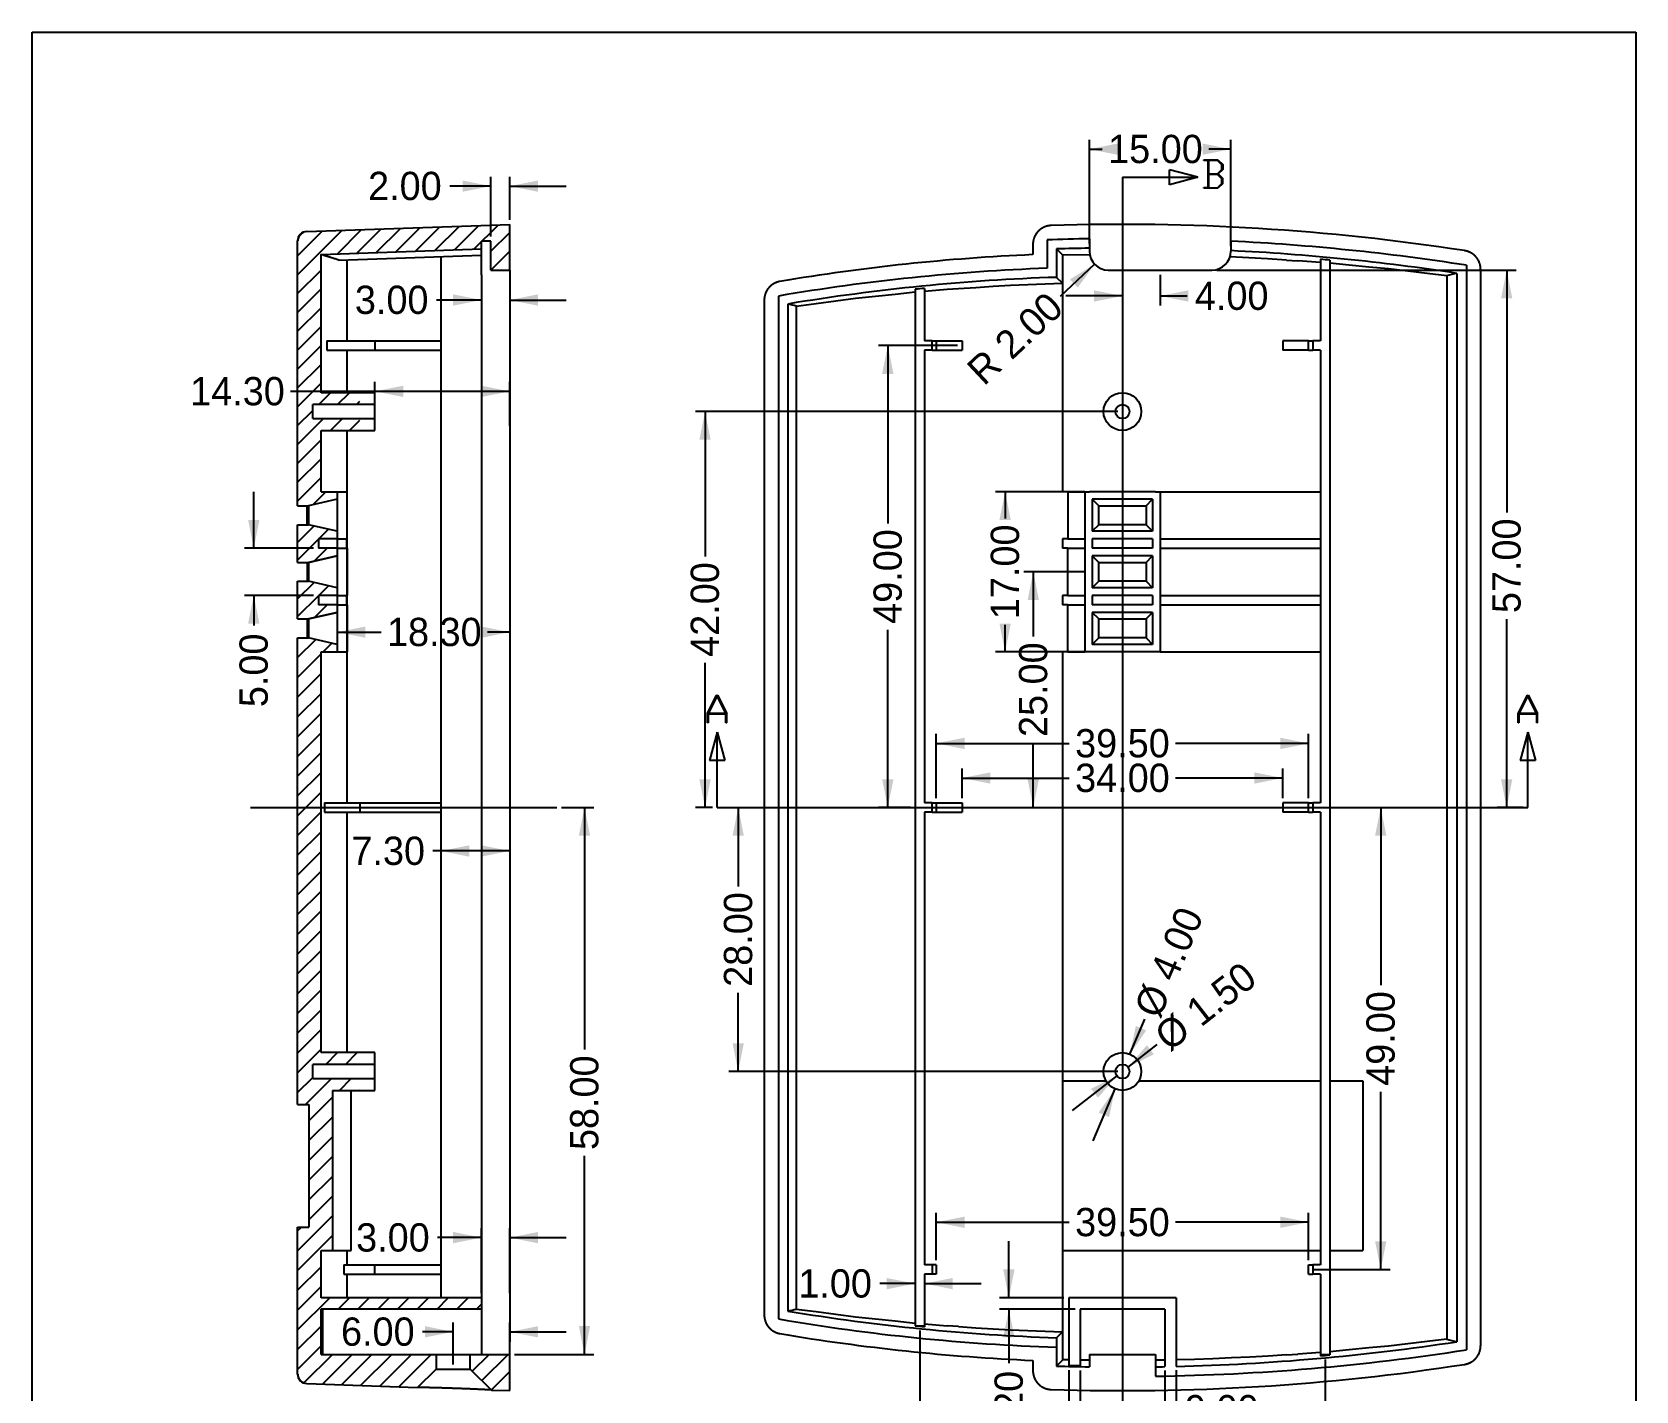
# Model space of a CAD drawing. Extents: x -152 to 334, y -134 to 85.
# Drawn here: x 164.3 to 334.5, y -61.9 to 82.2 of the extents above; entities that cross this region are included whole.
import ezdxf

# ---------------------------------------------------------------- set-up
doc = ezdxf.new("R2010")
doc.units = 0
doc.header["$MEASUREMENT"] = 0
doc.linetypes.add('DASHED', pattern=[0])
doc.linetypes.add('SOLID', pattern=[0])
doc.layers.add('255', color=7, linetype='SOLID')
doc.dimstyles.get("Standard").update_dxf_attribs({"dimtxt": 0.18, "dimasz": 0.18, "dimexe": 0.18, "dimexo": 0.0625, "dimgap": 0.09, "dimtad": 0, "dimtih": 1, "dimtoh": 1, "dimdec": 4, "dimzin": 0, "dimtxsty": 'STANDARD', "dimcen": 0.09, "dimazin": 3, "dimtfac": 1, "dimtdec": 4, "dimtofl": 0, "dimtmove": 0, "dimatfit": 3, "dimtolj": 1, "dimtzin": 0})

# ---------------------------------------------------------------- blocks, each defined once
blk = doc.blocks.new('*D22')
at = {"layer": '255', "color": 4, "linetype": 'SOLID'}
for p, q in [((200.7, 40.5), (200.7, 45.14)), ((215, 40.5), (215, 45.14)), ((200.7, 44.14), (191.76, 44.14)), ((200.7, 44.14), (200.7, 44.14)), ((215, 44.14), (200.7, 44.14))]:
    blk.add_line(p, q, dxfattribs=at)
for points in [[(203.7, 44.74), (203.7, 43.54), (200.7, 44.14)], [(212, 43.54), (212, 44.74), (215, 44.14)]]:
    blk.add_solid(points, dxfattribs=at)
at = {"layer": '255', "color": 4, "linetype": 'SOLID', "insert": (186.12, 44.14), "char_height": 3, "attachment_point": 5}
blk.add_mtext('{\\H3.000000;14.30}', dxfattribs=at)
blk = doc.blocks.new('*D28')
at = {"layer": '255', "color": 4, "linetype": 'SOLID'}
for p, q in [((280.59, -27.54), (283.68, -25.14)), ((279.41, -28.46), (274.67, -32.15))]:
    blk.add_line(p, q, dxfattribs=at)
for points in [[(282.59, -25.22), (283.33, -26.17), (280.59, -27.54)], [(277.41, -30.78), (276.67, -29.83), (279.41, -28.46)]]:
    blk.add_solid(points, dxfattribs=at)
at = {"layer": '255', "color": 4, "linetype": 'SOLID', "insert": (288.84, -21.12), "char_height": 3, "attachment_point": 5, "rotation": 37.8883}
blk.add_mtext('{\\H3.000000;%%C 1.50}', dxfattribs=at)
blk = doc.blocks.new('*D29')
at = {"layer": '255', "color": 4, "linetype": 'SOLID'}
for p, q in [((280.79, -26.16), (282.38, -22.44)), ((279.21, -29.84), (276.85, -35.35))]:
    blk.add_line(p, q, dxfattribs=at)
for points in [[(281.42, -23.17), (282.52, -23.64), (280.79, -26.16)], [(278.58, -32.83), (277.48, -32.36), (279.21, -29.84)]]:
    blk.add_solid(points, dxfattribs=at)
at = {"layer": '255', "color": 4, "linetype": 'SOLID', "insert": (284.96, -16.42), "char_height": 3, "attachment_point": 5, "rotation": 66.815}
blk.add_mtext('{\\H3.000000;%%C 4.00}', dxfattribs=at)
blk = doc.blocks.new('*D30')
at = {"layer": '255', "color": 4, "linetype": 'SOLID'}
blk.add_line((277.04, 57.63), (273.39, 54.22), dxfattribs=at)
blk.add_solid([(275.26, 55.15), (274.44, 56.02), (277.04, 57.63)], dxfattribs=at)
at = {"layer": '255', "color": 4, "linetype": 'SOLID', "insert": (268.61, 49.75), "char_height": 3, "attachment_point": 5, "rotation": 43.0884}
blk.add_mtext('{\\H3.000000;R 2.00}', dxfattribs=at)
blk = doc.blocks.new('*D31')
at = {"layer": '255', "color": 4, "linetype": 'SOLID'}
for p, q in [((267.95, -52), (267.95, -46)), ((273.8, -52), (266.95, -52)), ((275, -53.2), (266.95, -53.2)), ((267.95, -53.2), (267.95, -58.92))]:
    blk.add_line(p, q, dxfattribs=at)
for points in [[(267.35, -49), (268.55, -49), (267.95, -52)], [(268.55, -56.2), (267.35, -56.2), (267.95, -53.2)]]:
    blk.add_solid(points, dxfattribs=at)
at = {"layer": '255', "color": 4, "linetype": 'SOLID', "insert": (267.95, -63.66), "char_height": 3, "attachment_point": 5, "rotation": 90}
blk.add_mtext('{\\H3.000000;1.20}', dxfattribs=at)
blk = doc.blocks.new('*D32')
at = {"layer": '255', "color": 4, "linetype": 'SOLID'}
for p, q in [((302.5, 0), (308.4, 0)), ((307.4, 0), (307.4, -18.86)), ((307.4, -49), (307.4, -30.14)), ((300.25, -49), (308.4, -49))]:
    blk.add_line(p, q, dxfattribs=at)
for points in [[(308, -3), (306.8, -3), (307.4, 0)], [(306.8, -46), (308, -46), (307.4, -49)]]:
    blk.add_solid(points, dxfattribs=at)
at = {"layer": '255', "color": 4, "linetype": 'SOLID', "insert": (307.4, -24.5), "char_height": 3, "attachment_point": 5, "rotation": 90}
blk.add_mtext('{\\H3.000000;49.00}', dxfattribs=at)
blk = doc.blocks.new('*D33')
at = {"layer": '255', "color": 4, "linetype": 'SOLID'}
for p, q in [((290, 57), (321.76, 57)), ((320.76, 57), (320.76, 31.28)), ((320.76, 0), (320.76, 19.99)), ((322.5, 0), (319.76, 0))]:
    blk.add_line(p, q, dxfattribs=at)
for points in [[(321.36, 54), (320.16, 54), (320.76, 57)], [(320.16, 3), (321.36, 3), (320.76, 0)]]:
    blk.add_solid(points, dxfattribs=at)
at = {"layer": '255', "color": 4, "linetype": 'SOLID', "insert": (320.76, 25.64), "char_height": 3, "attachment_point": 5, "rotation": 90}
blk.add_mtext('{\\H3.000000;57.00}', dxfattribs=at)
blk = doc.blocks.new('*D34')
at = {"layer": '255', "color": 4, "linetype": 'SOLID'}
for p, q in [((262.5, 49), (254.11, 49)), ((255.11, 49), (255.11, 30.14)), ((255.11, 0), (255.11, 18.86)), ((257.5, 0), (254.11, 0))]:
    blk.add_line(p, q, dxfattribs=at)
for points in [[(255.71, 46), (254.51, 46), (255.11, 49)], [(254.51, 3), (255.71, 3), (255.11, 0)]]:
    blk.add_solid(points, dxfattribs=at)
at = {"layer": '255', "color": 4, "linetype": 'SOLID', "insert": (255.11, 24.5), "char_height": 3, "attachment_point": 5, "rotation": 90}
blk.add_mtext('{\\H3.000000;49.00}', dxfattribs=at)
blk = doc.blocks.new('*D35')
at = {"layer": '255', "color": 4, "linetype": 'SOLID'}
for p, q in [((237.5, 0), (240.24, 0)), ((239.24, 0), (239.24, -8.36)), ((239.24, -28), (239.24, -19.64)), ((279.5, -28), (238.24, -28))]:
    blk.add_line(p, q, dxfattribs=at)
for points in [[(239.84, -3), (238.64, -3), (239.24, 0)], [(238.64, -25), (239.84, -25), (239.24, -28)]]:
    blk.add_solid(points, dxfattribs=at)
at = {"layer": '255', "color": 4, "linetype": 'SOLID', "insert": (239.24, -14), "char_height": 3, "attachment_point": 5, "rotation": 90}
blk.add_mtext('{\\H3.000000;28.00}', dxfattribs=at)
blk = doc.blocks.new('*D36')
at = {"layer": '255', "color": 4, "linetype": 'SOLID'}
for p, q in [((279.5, 42), (234.72, 42)), ((235.72, 42), (235.72, 26.64)), ((235.72, 0), (235.72, 15.36)), ((236.5, 0), (234.72, 0))]:
    blk.add_line(p, q, dxfattribs=at)
for points in [[(236.32, 39), (235.12, 39), (235.72, 42)], [(235.12, 3), (236.32, 3), (235.72, 0)]]:
    blk.add_solid(points, dxfattribs=at)
at = {"layer": '255', "color": 4, "linetype": 'SOLID', "insert": (235.72, 21), "char_height": 3, "attachment_point": 5, "rotation": 90}
blk.add_mtext('{\\H3.000000;42.00}', dxfattribs=at)
blk = doc.blocks.new('*D37')
at = {"layer": '255', "color": 4, "linetype": 'SOLID'}
for p, q in [((276, 33.5), (266.55, 33.5)), ((267.55, 33.5), (267.55, 30.64)), ((267.55, 16.5), (267.55, 19.36)), ((276, 16.5), (266.55, 16.5))]:
    blk.add_line(p, q, dxfattribs=at)
for points in [[(268.15, 30.5), (266.95, 30.5), (267.55, 33.5)], [(266.95, 19.5), (268.15, 19.5), (267.55, 16.5)]]:
    blk.add_solid(points, dxfattribs=at)
at = {"layer": '255', "color": 4, "linetype": 'SOLID', "insert": (267.55, 25), "char_height": 3, "attachment_point": 5, "rotation": 90}
blk.add_mtext('{\\H3.000000;17.00}', dxfattribs=at)
blk = doc.blocks.new('*D38')
at = {"layer": '255', "color": 4, "linetype": 'SOLID'}
for p, q in [((276, 25), (269.54, 25)), ((270.54, 25), (270.54, 18.14)), ((270.54, 0), (270.54, 6.86)), ((258.5, 0), (271.54, 0))]:
    blk.add_line(p, q, dxfattribs=at)
for points in [[(271.14, 22), (269.94, 22), (270.54, 25)], [(269.94, 3), (271.14, 3), (270.54, 0)]]:
    blk.add_solid(points, dxfattribs=at)
at = {"layer": '255', "color": 4, "linetype": 'SOLID', "insert": (270.54, 12.5), "char_height": 3, "attachment_point": 5, "rotation": 90}
blk.add_mtext('{\\H3.000000;25.00}', dxfattribs=at)
blk = doc.blocks.new('*D39')
at = {"layer": '255', "color": 4, "linetype": 'SOLID'}
for p, q in [((258, -50.5), (254.26, -50.5)), ((258, -50), (258, -51.5)), ((259, -50), (259, -51.5)), ((259, -50.5), (265, -50.5))]:
    blk.add_line(p, q, dxfattribs=at)
for points in [[(255, -51.1), (255, -49.9), (258, -50.5)], [(262, -49.9), (262, -51.1), (259, -50.5)]]:
    blk.add_solid(points, dxfattribs=at)
at = {"layer": '255', "color": 4, "linetype": 'SOLID', "insert": (249.52, -50.5), "char_height": 3, "attachment_point": 5}
blk.add_mtext('{\\H3.000000;1.00}', dxfattribs=at)
blk = doc.blocks.new('*D40')
at = {"layer": '255', "color": 4, "linetype": 'SOLID'}
for p, q in [((258.5, -55.47), (258.5, -73.79)), ((301.5, -58.56), (301.5, -73.79)), ((258.5, -72.79), (274.36, -72.79)), ((301.5, -72.79), (285.64, -72.79))]:
    blk.add_line(p, q, dxfattribs=at)
for points in [[(261.5, -72.19), (261.5, -73.39), (258.5, -72.79)], [(298.5, -73.39), (298.5, -72.19), (301.5, -72.79)]]:
    blk.add_solid(points, dxfattribs=at)
at = {"layer": '255', "color": 4, "linetype": 'SOLID', "insert": (280, -72.79), "char_height": 3, "attachment_point": 5}
blk.add_mtext('{\\H3.000000;43.00}', dxfattribs=at)
blk = doc.blocks.new('*D41')
at = {"layer": '255', "color": 4, "linetype": 'SOLID'}
for p, q in [((274.3, -59.67), (274.3, -70.51)), ((285.7, -59.67), (285.7, -70.51)), ((274.3, -69.51), (285.7, -69.51)), ((285.7, -69.51), (285.7, -69.51)), ((285.7, -69.51), (285.95, -69.51))]:
    blk.add_line(p, q, dxfattribs=at)
for points in [[(277.3, -68.91), (277.3, -70.11), (274.3, -69.51)], [(282.7, -70.11), (282.7, -68.91), (285.7, -69.51)]]:
    blk.add_solid(points, dxfattribs=at)
at = {"layer": '255', "color": 4, "linetype": 'SOLID', "insert": (291.59, -69.51), "char_height": 3, "attachment_point": 5}
blk.add_mtext('{\\H3.000000;11.40}', dxfattribs=at)
blk = doc.blocks.new('*D42')
at = {"layer": '255', "color": 4, "linetype": 'SOLID'}
for p, q in [((275.5, -59.7), (275.5, -64.84)), ((284.5, -59.7), (284.5, -64.84)), ((275.5, -63.84), (284.5, -63.84)), ((284.5, -63.84), (284.5, -63.84)), ((284.5, -63.84), (285.79, -63.84))]:
    blk.add_line(p, q, dxfattribs=at)
for points in [[(278.5, -63.24), (278.5, -64.44), (275.5, -63.84)], [(281.5, -64.44), (281.5, -63.24), (284.5, -63.84)]]:
    blk.add_solid(points, dxfattribs=at)
at = {"layer": '255', "color": 4, "linetype": 'SOLID', "insert": (290.53, -63.84), "char_height": 3, "attachment_point": 5}
blk.add_mtext('{\\H3.000000;9.00}', dxfattribs=at)
blk = doc.blocks.new('*D43')
at = {"layer": '255', "color": 4, "linetype": 'SOLID'}
for p, q in [((260.25, -48), (260.25, -42.99)), ((260.25, -43.99), (274.36, -43.99)), ((299.75, -43.99), (285.64, -43.99)), ((299.75, -48), (299.75, -42.99))]:
    blk.add_line(p, q, dxfattribs=at)
for points in [[(263.25, -43.39), (263.25, -44.59), (260.25, -43.99)], [(296.75, -44.59), (296.75, -43.39), (299.75, -43.99)]]:
    blk.add_solid(points, dxfattribs=at)
at = {"layer": '255', "color": 4, "linetype": 'SOLID', "insert": (280, -43.99), "char_height": 3, "attachment_point": 5}
blk.add_mtext('{\\H3.000000;39.50}', dxfattribs=at)
blk = doc.blocks.new('*D44')
at = {"layer": '255', "color": 4, "linetype": 'SOLID'}
for p, q in [((260.25, 1), (260.25, 7.8)), ((299.75, 1), (299.75, 7.8)), ((260.25, 6.8), (274.36, 6.8)), ((299.75, 6.8), (285.64, 6.8))]:
    blk.add_line(p, q, dxfattribs=at)
for points in [[(263.25, 7.4), (263.25, 6.2), (260.25, 6.8)], [(296.75, 6.2), (296.75, 7.4), (299.75, 6.8)]]:
    blk.add_solid(points, dxfattribs=at)
at = {"layer": '255', "color": 4, "linetype": 'SOLID', "insert": (280, 6.8), "char_height": 3, "attachment_point": 5}
blk.add_mtext('{\\H3.000000;39.50}', dxfattribs=at)
blk = doc.blocks.new('*D45')
at = {"layer": '255', "color": 4, "linetype": 'SOLID'}
for p, q in [((263, 1), (263, 4.13)), ((297, 1), (297, 4.13)), ((263, 3.13), (274.36, 3.13)), ((297, 3.13), (285.64, 3.13))]:
    blk.add_line(p, q, dxfattribs=at)
for points in [[(266, 3.73), (266, 2.53), (263, 3.13)], [(294, 2.53), (294, 3.73), (297, 3.13)]]:
    blk.add_solid(points, dxfattribs=at)
at = {"layer": '255', "color": 4, "linetype": 'SOLID', "insert": (280, 3.13), "char_height": 3, "attachment_point": 5}
blk.add_mtext('{\\H3.000000;34.00}', dxfattribs=at)
blk = doc.blocks.new('*D46')
at = {"layer": '255', "color": 4, "linetype": 'SOLID'}
for p, q in [((280, 56.5), (280, 53.26)), ((284, 56.5), (284, 53.26)), ((280, 54.26), (274, 54.26)), ((284, 54.26), (286.85, 54.26))]:
    blk.add_line(p, q, dxfattribs=at)
for points in [[(277, 53.66), (277, 54.86), (280, 54.26)], [(287, 54.86), (287, 53.66), (284, 54.26)]]:
    blk.add_solid(points, dxfattribs=at)
at = {"layer": '255', "color": 4, "linetype": 'SOLID', "insert": (291.59, 54.26), "char_height": 3, "attachment_point": 5}
blk.add_mtext('{\\H3.000000;4.00}', dxfattribs=at)
blk = doc.blocks.new('*D47')
at = {"layer": '255', "color": 4, "linetype": 'SOLID'}
for p, q in [((276.5, 59.82), (276.5, 70.83)), ((276.5, 69.83), (277.86, 69.83)), ((291.5, 69.83), (289.15, 69.83)), ((291.5, 59.57), (291.5, 70.83))]:
    blk.add_line(p, q, dxfattribs=at)
for points in [[(279.5, 70.43), (279.5, 69.23), (276.5, 69.83)], [(288.5, 69.23), (288.5, 70.43), (291.5, 69.83)]]:
    blk.add_solid(points, dxfattribs=at)
at = {"layer": '255', "color": 4, "linetype": 'SOLID', "insert": (283.5, 69.83), "char_height": 3, "attachment_point": 5}
blk.add_mtext('{\\H3.000000;15.00}', dxfattribs=at)
blk = doc.blocks.new('*D48')
at = {"layer": '255', "color": 4, "linetype": 'SOLID'}
for p, q in [((213, 60.57), (213, 66.91)), ((215, 62.35), (215, 66.91)), ((213, 65.91), (208.63, 65.91)), ((215, 65.91), (221, 65.91))]:
    blk.add_line(p, q, dxfattribs=at)
for points in [[(210, 65.31), (210, 66.51), (213, 65.91)], [(218, 66.51), (218, 65.31), (215, 65.91)]]:
    blk.add_solid(points, dxfattribs=at)
at = {"layer": '255', "color": 4, "linetype": 'SOLID', "insert": (203.88, 65.91), "char_height": 3, "attachment_point": 5}
blk.add_mtext('{\\H3.000000;2.00}', dxfattribs=at)
blk = doc.blocks.new('*D49')
at = {"layer": '255', "color": 4, "linetype": 'SOLID'}
for p, q in [((187.85, 27.5), (187.85, 33.5)), ((194.2, 27.5), (186.85, 27.5)), ((194.2, 22.5), (186.85, 22.5)), ((187.85, 22.5), (187.85, 19.29))]:
    blk.add_line(p, q, dxfattribs=at)
for points in [[(187.25, 30.5), (188.45, 30.5), (187.85, 27.5)], [(188.45, 19.5), (187.25, 19.5), (187.85, 22.5)]]:
    blk.add_solid(points, dxfattribs=at)
at = {"layer": '255', "color": 4, "linetype": 'SOLID', "insert": (187.85, 14.55), "char_height": 3, "attachment_point": 5, "rotation": 90}
blk.add_mtext('{\\H3.000000;5.00}', dxfattribs=at)
blk = doc.blocks.new('*D50')
at = {"layer": '255', "color": 4, "linetype": 'SOLID'}
for p, q in [((220.5, 0), (223.93, 0)), ((222.93, 0), (222.93, -25.66)), ((222.93, -58), (222.93, -36.95)), ((215.5, -58), (223.93, -58))]:
    blk.add_line(p, q, dxfattribs=at)
for points in [[(223.53, -3), (222.33, -3), (222.93, 0)], [(222.33, -55), (223.53, -55), (222.93, -58)]]:
    blk.add_solid(points, dxfattribs=at)
at = {"layer": '255', "color": 4, "linetype": 'SOLID', "insert": (222.93, -31.31), "char_height": 3, "attachment_point": 5, "rotation": 90}
blk.add_mtext('{\\H3.000000;58.00}', dxfattribs=at)
blk = doc.blocks.new('*D51')
at = {"layer": '255', "color": 4, "linetype": 'SOLID'}
for p, q in [((209, -55.61), (205.75, -55.61)), ((209, -59.08), (209, -54.61)), ((215, -61.35), (215, -54.61)), ((215, -55.61), (221, -55.61))]:
    blk.add_line(p, q, dxfattribs=at)
for points in [[(206, -56.21), (206, -55.01), (209, -55.61)], [(218, -55.01), (218, -56.21), (215, -55.61)]]:
    blk.add_solid(points, dxfattribs=at)
at = {"layer": '255', "color": 4, "linetype": 'SOLID', "insert": (201.01, -55.61), "char_height": 3, "attachment_point": 5}
blk.add_mtext('{\\H3.000000;6.00}', dxfattribs=at)
blk = doc.blocks.new('*D52')
at = {"layer": '255', "color": 4, "linetype": 'SOLID'}
for p, q in [((212, -45.62), (207.35, -45.62)), ((212, -51.5), (212, -44.62)), ((215, -51.5), (215, -44.62)), ((215, -45.62), (221, -45.62))]:
    blk.add_line(p, q, dxfattribs=at)
for points in [[(209, -46.22), (209, -45.02), (212, -45.62)], [(218, -45.02), (218, -46.22), (215, -45.62)]]:
    blk.add_solid(points, dxfattribs=at)
at = {"layer": '255', "color": 4, "linetype": 'SOLID', "insert": (202.61, -45.62), "char_height": 3, "attachment_point": 5}
blk.add_mtext('{\\H3.000000;3.00}', dxfattribs=at)
blk = doc.blocks.new('*D53')
at = {"layer": '255', "color": 4, "linetype": 'SOLID'}
for p, q in [((207.7, -1), (207.7, -5.61)), ((215, -0.5), (215, -5.61)), ((207.7, -4.61), (206.85, -4.61)), ((207.7, -4.61), (207.7, -4.61)), ((215, -4.61), (207.7, -4.61))]:
    blk.add_line(p, q, dxfattribs=at)
for points in [[(210.7, -4.01), (210.7, -5.21), (207.7, -4.61)], [(212, -5.21), (212, -4.01), (215, -4.61)]]:
    blk.add_solid(points, dxfattribs=at)
at = {"layer": '255', "color": 4, "linetype": 'SOLID', "insert": (202.11, -4.61), "char_height": 3, "attachment_point": 5}
blk.add_mtext('{\\H3.000000;7.30}', dxfattribs=at)
blk = doc.blocks.new('*D54')
at = {"layer": '255', "color": 4, "linetype": 'SOLID'}
for p, q in [((215, 21), (215, 17.6)), ((196.7, 20.2), (196.7, 17.6)), ((196.7, 18.6), (201.36, 18.6)), ((215, 18.6), (212.65, 18.6))]:
    blk.add_line(p, q, dxfattribs=at)
for points in [[(199.7, 19.2), (199.7, 18), (196.7, 18.6)], [(212, 18), (212, 19.2), (215, 18.6)]]:
    blk.add_solid(points, dxfattribs=at)
at = {"layer": '255', "color": 4, "linetype": 'SOLID', "insert": (207, 18.6), "char_height": 3, "attachment_point": 5}
blk.add_mtext('{\\H3.000000;18.30}', dxfattribs=at)
blk = doc.blocks.new('*D55')
at = {"layer": '255', "color": 4, "linetype": 'SOLID'}
for p, q in [((215, 56.5), (215, 52.83)), ((212, 56.09), (212, 52.83)), ((212, 53.83), (207.22, 53.83)), ((215, 53.83), (221, 53.83))]:
    blk.add_line(p, q, dxfattribs=at)
for points in [[(209, 53.23), (209, 54.43), (212, 53.83)], [(218, 54.43), (218, 53.23), (215, 53.83)]]:
    blk.add_solid(points, dxfattribs=at)
at = {"layer": '255', "color": 4, "linetype": 'SOLID', "insert": (202.48, 53.83), "char_height": 3, "attachment_point": 5}
blk.add_mtext('{\\H3.000000;3.00}', dxfattribs=at)

msp = doc.modelspace()

# ---------------------------------------------------------------- linework, layer by layer
at = {"layer": '255', "color": 3, "linetype": 'SOLID'}
for p, q in [((164.33, -133.99), (164.33, 82.249)), ((164.33, 82.249), (334.472, 82.249)), ((334.472, 82.249), (334.472, -133.99)), ((193.465, 61.098), (215, 61.85)), ((215, 57), (215, 61.85)), ((192.5, 32), (192.5, 60.099)), ((193.466, 61.098), (193.465, 61.098)), ((213, 60.069), (212, 60.069)), ((212, 56.5), (212, 60.069)), ((213, 57), (213, 60.069)), ((270.5, 59.732), (270.5, 58.643)), ((272.002, 60.213), (272.002, 57.201)), ((276.5, 60.323), (276.5, 59)), ((291.5, 60.069), (291.5, 59)), ((195, 58.65), (212, 59.244)), ((195, 44), (195, 58.65)), ((196.856, 58.069), (212, 58.6)), ((197.717, 58.1), (197.717, 49.5)), ((207.7, 58.449), (207.7, 49.5)), ((273.691, 58.574), (273.002, 59.244)), ((273.002, 59.244), (273.002, 56.235)), ((276.536, 58.627), (273.691, 58.574)), ((273.691, 33.5), (273.691, 58.574)), ((293.405, 58.303), (291.407, 58.401)), ((295.403, 58.186), (293.405, 58.303)), ((297.4, 58.069), (295.403, 58.186)), ((297.4, 58.069), (298.6, 57.987)), ((301, 57.804), (298.6, 57.987)), ((301, 58.154), (301, 49.5)), ((302, 58.063), (302, -58.063)), ((212, 56.5), (212, -53.2)), ((213, 57), (215, 57)), ((215, 57), (215, 56.659)), ((215, 56.659), (215, -56.659)), ((273.642, 55.614), (273.002, 56.235)), ((278.5, 57), (289.5, 57)), ((304.069, 57.522), (302, 57.722)), ((306.138, 57.323), (304.069, 57.522)), ((308.207, 57.123), (306.138, 57.323)), ((310.271, 56.878), (308.207, 57.123)), ((312.334, 56.63), (310.271, 56.878)), ((314.398, 56.382), (312.334, 56.63)), ((314.398, 56.382), (314.398, -56.382)), ((315.49, 56.659), (315.49, -56.659)), ((316.49, 57.516), (316.49, -57.516)), ((318, 57.092), (318, -57.092)), ((253.795, 54.24), (255.897, 54.462)), ((255.897, 54.462), (258, 54.685)), ((258, 54.966), (258, -54.966)), ((259, 55.067), (259, 49.5)), ((259, 54.775), (261.4, 54.974)), ((261.4, 54.974), (262.6, 55.064)), ((262.6, 55.064), (264.439, 55.175)), ((264.439, 55.175), (266.279, 55.285)), ((266.279, 55.285), (268.118, 55.395)), ((268.118, 55.395), (269.959, 55.479)), ((269.959, 55.479), (271.8, 55.547)), ((271.8, 55.547), (273.642, 55.614)), ((273.642, 55.614), (273.642, 33.5)), ((242, 53.833), (242, -53.833)), ((243.51, 54.251), (243.51, -54.251)), ((244.51, 53.406), (244.51, -53.406)), ((245.402, 53.192), (247.499, 53.469)), ((245.402, 53.192), (245.402, -53.192)), ((247.499, 53.469), (249.595, 53.745)), ((249.595, 53.745), (251.692, 54.018)), ((251.692, 54.018), (253.795, 54.24)), ((195.608, 49.5), (199.1, 49.5)), ((195.608, 49.5), (195.608, 48.5)), ((199.1, 49.5), (207.7, 49.5)), ((200.7, 49.5), (200.7, 48.5)), ((207.7, 49.5), (207.7, 48.5)), ((259.799, 49.5), (259, 49.5)), ((259.799, 49.5), (260.25, 49.5)), ((259.799, 48.5), (259.799, 49.5)), ((260.25, 49.5), (263, 49.5)), ((260.25, 49.5), (260.25, 48.5)), ((263, 49.5), (263, 48.5)), ((297, 49.5), (297, 48.5)), ((299.75, 49.5), (297, 49.5)), ((299.75, 49.5), (300.201, 49.5)), ((299.75, 48.5), (299.75, 49.5)), ((301, 49.5), (300.201, 49.5)), ((300.201, 49.5), (300.201, 48.5)), ((195.608, 48.5), (199.1, 48.5)), ((197.717, 48.5), (197.717, 44)), ((199.1, 48.5), (207.7, 48.5)), ((207.7, 48.5), (207.7, 0.5)), ((259, 48.5), (259, 0.5)), ((259.799, 48.5), (259, 48.5)), ((259.799, 48.5), (260.25, 48.5)), ((260.25, 48.5), (263, 48.5)), ((299.75, 48.5), (297, 48.5)), ((299.75, 48.5), (300.201, 48.5)), ((301, 48.5), (300.201, 48.5)), ((301, 48.5), (301, 0.5)), ((194.1, 41.25), (194.1, 42.75)), ((200.7, 42.75), (194.1, 42.75)), ((200.7, 44), (195, 44)), ((200.7, 42.75), (200.7, 44)), ((200.7, 41.25), (200.7, 42.75)), ((194.1, 41.25), (200.7, 41.25)), ((200.7, 40), (200.7, 41.25)), ((195, 33.5), (195, 40)), ((195, 40), (200.7, 40)), ((197.717, 40), (197.717, 33.5)), ((196.7, 32.7), (193.668, 32)), ((195, 33.5), (196.7, 33.5)), ((196.7, 33.5), (197.741, 33.5)), ((196.7, 33.5), (196.7, 32.7)), ((196.7, 32.7), (196.7, 29.3)), ((197.741, 28.5), (197.741, 33.5)), ((274.2, 33.5), (273.642, 33.5)), ((274.2, 33.5), (276.5, 33.5)), ((274.2, 33.5), (274.2, 28.5)), ((276, 33.5), (276, 16.5)), ((283.5, 33.5), (276.5, 33.5)), ((276.8, 32.7), (276.8, 29.3)), ((283.2, 32.7), (276.8, 32.7)), ((277.5, 32), (276.8, 32.7)), ((282.5, 32), (283.2, 32.7)), ((283.2, 32.7), (283.2, 29.3)), ((283.5, 33.5), (301, 33.5)), ((284, 33.5), (284, 16.5)), ((192.5, 32), (193.668, 32)), ((193.515, 30), (193.515, 32)), ((193.668, 32), (193.668, 30)), ((277.5, 30), (277.5, 32)), ((277.5, 32), (282.5, 32)), ((282.5, 32), (282.5, 30)), ((192.5, 30), (193.668, 30)), ((192.5, 26), (192.5, 30)), ((196.7, 29.3), (193.668, 30)), ((196.7, 29.3), (196.7, 28.5)), ((277.5, 30), (276.8, 29.3)), ((283.2, 29.3), (276.8, 29.3)), ((282.5, 30), (277.5, 30)), ((282.5, 30), (283.2, 29.3)), ((196.7, 28.5), (194.7, 28.5)), ((194.7, 28.5), (194.7, 27.5)), ((196.7, 27.5), (194.7, 27.5)), ((196.7, 28.5), (197.741, 28.5)), ((196.7, 28.5), (196.7, 27.5)), ((196.7, 27.5), (197.741, 27.5)), ((196.7, 27.5), (196.7, 26.7)), ((197.717, 28.5), (197.717, 27.5)), ((197.717, 27.5), (197.717, 28.5)), ((197.741, 27.5), (197.741, 22.5)), ((197.741, 22.5), (197.741, 27.5)), ((273.642, 28.5), (273.642, 27.5)), ((274.2, 28.5), (273.642, 28.5)), ((274.2, 27.5), (273.642, 27.5)), ((273.691, 27.5), (273.691, 28.5)), ((274.2, 28.5), (276, 28.5)), ((274.2, 27.5), (276, 27.5)), ((274.2, 22.5), (274.2, 27.5)), ((283.2, 28.5), (276.8, 28.5)), ((276.8, 28.5), (276.8, 27.5)), ((283.2, 27.5), (276.8, 27.5)), ((283.2, 28.5), (283.2, 27.5)), ((284, 28.5), (301, 28.5)), ((284, 27.5), (301, 27.5)), ((192.5, 26), (193.668, 26)), ((193.515, 26), (193.515, 24)), ((196.7, 26.7), (193.668, 26)), ((193.668, 26), (196.7, 26.7)), ((193.668, 26), (193.668, 24)), ((196.7, 26.7), (196.7, 23.3)), ((276.8, 26.7), (276.8, 23.3)), ((283.2, 26.7), (276.8, 26.7)), ((277.5, 26), (276.8, 26.7)), ((277.5, 24), (277.5, 26)), ((277.5, 26), (282.5, 26)), ((282.5, 26), (283.2, 26.7)), ((282.5, 26), (282.5, 24)), ((283.2, 26.7), (283.2, 23.3)), ((192.5, 24), (193.668, 24)), ((192.5, 20), (192.5, 24)), ((196.7, 23.3), (193.668, 24)), ((277.5, 24), (276.8, 23.3)), ((282.5, 24), (277.5, 24)), ((282.5, 24), (283.2, 23.3)), ((194.7, 22.5), (194.7, 21.5)), ((196.7, 22.5), (194.7, 22.5)), ((196.7, 23.3), (196.7, 22.5)), ((196.7, 22.5), (197.741, 22.5)), ((196.7, 22.5), (196.7, 21.5)), ((197.717, 22.5), (197.717, 21.5)), ((197.717, 21.5), (197.717, 22.5)), ((273.642, 22.5), (273.642, 21.5)), ((274.2, 22.5), (273.642, 22.5)), ((273.691, 21.5), (273.691, 22.5)), ((274.2, 22.5), (276, 22.5)), ((283.2, 23.3), (276.8, 23.3)), ((283.2, 22.5), (276.8, 22.5)), ((276.8, 22.5), (276.8, 21.5)), ((283.2, 22.5), (283.2, 21.5)), ((284, 22.5), (301, 22.5)), ((193.668, 20), (196.7, 20.7)), ((196.7, 20.7), (193.668, 20)), ((196.7, 21.5), (194.7, 21.5)), ((196.7, 21.5), (197.741, 21.5)), ((196.7, 21.5), (196.7, 20.7)), ((196.7, 20.7), (196.7, 17.3)), ((197.741, 21.5), (197.741, 16.5)), ((197.741, 16.5), (197.741, 21.5)), ((274.2, 21.5), (273.642, 21.5)), ((274.2, 21.5), (276, 21.5)), ((274.2, 16.5), (274.2, 21.5)), ((283.2, 21.5), (276.8, 21.5)), ((276.8, 20.7), (276.8, 17.3)), ((283.2, 20.7), (276.8, 20.7)), ((277.5, 20), (276.8, 20.7)), ((282.5, 20), (283.2, 20.7)), ((283.2, 20.7), (283.2, 17.3)), ((284, 21.5), (301, 21.5)), ((192.5, 20), (193.668, 20)), ((193.515, 20), (193.515, 18)), ((193.668, 20), (193.668, 18)), ((277.5, 18), (277.5, 20)), ((277.5, 20), (282.5, 20)), ((282.5, 20), (282.5, 18)), ((192.5, 18), (193.668, 18)), ((192.5, -31.5), (192.5, 18)), ((196.7, 17.3), (193.668, 18)), ((196.7, 17.3), (196.7, 16.5)), ((277.5, 18), (276.8, 17.3)), ((283.2, 17.3), (276.8, 17.3)), ((282.5, 18), (277.5, 18)), ((282.5, 18), (283.2, 17.3)), ((195, 16.5), (196.7, 16.5)), ((195, -26), (195, 16.5)), ((196.7, 16.5), (197.741, 16.5)), ((197.717, 16.5), (197.717, 0.5)), ((274.2, 16.5), (273.642, 16.5)), ((273.642, 16.5), (273.642, -55.614)), ((273.691, -29), (273.691, 16.5)), ((274.2, 16.5), (276, 16.5)), ((284, 16.5), (276, 16.5)), ((284, 16.5), (301, 16.5)), ((195.342, 0.5), (199.1, 0.5)), ((195.342, 0.5), (195.342, -0.5)), ((199.1, 0.5), (207.7, 0.5)), ((199.1, 0.5), (199.1, -0.5)), ((207.7, 0.5), (207.7, -0.5)), ((259.799, 0.5), (259, 0.5)), ((259.799, -0.5), (259.799, 0.5)), ((259.799, 0.5), (260.25, 0.5)), ((260.25, 0.5), (263, 0.5)), ((260.25, 0.5), (260.25, -0.5)), ((263, 0.5), (263, -0.5)), ((297, 0.5), (297, -0.5)), ((299.75, 0.5), (297, 0.5)), ((299.75, 0.5), (300.201, 0.5)), ((299.75, -0.5), (299.75, 0.5)), ((301, 0.5), (300.201, 0.5)), ((300.201, 0.5), (300.201, -0.5)), ((195.342, -0.5), (199.1, -0.5)), ((197.717, -0.5), (197.717, -26)), ((199.1, -0.5), (207.7, -0.5)), ((207.7, -0.5), (207.7, -48.5)), ((259.799, -0.5), (259, -0.5)), ((259, -0.5), (259, -48.5)), ((259.799, -0.5), (260.25, -0.5)), ((260.25, -0.5), (263, -0.5)), ((299.75, -0.5), (297, -0.5)), ((299.75, -0.5), (300.201, -0.5)), ((301, -0.5), (300.201, -0.5)), ((301, -0.5), (301, -48.5)), ((200.7, -26), (195, -26)), ((200.7, -27.25), (200.7, -26)), ((194.1, -28.75), (194.1, -27.25)), ((200.7, -27.25), (194.1, -27.25)), ((194.1, -28.75), (200.7, -28.75)), ((200.7, -28.75), (200.7, -27.25)), ((200.7, -30), (200.7, -28.75)), ((196.2, -30), (196.2, -47)), ((196.2, -30), (200.7, -30)), ((198.177, -47), (198.177, -30)), ((273.652, -29), (278.268, -29)), ((273.652, -29), (273.652, -47)), ((281.732, -29), (301, -29)), ((302, -29), (305.5, -29)), ((305.5, -29), (305.5, -47)), ((192.5, -31.5), (193.7, -31.5)), ((193.7, -31.5), (193.7, -44.5)), ((192.5, -44.5), (193.7, -44.5)), ((192.5, -60.099), (192.5, -44.5)), ((195, -47), (196.2, -47)), ((195, -52), (195, -47)), ((196.2, -47), (198.177, -47)), ((197.717, -47), (197.717, -48.5)), ((273.652, -47), (301, -47)), ((273.691, -58.574), (273.691, -47)), ((302, -47), (305.5, -47)), ((197.399, -48.5), (199.1, -48.5)), ((197.399, -48.5), (197.399, -49.5)), ((199.1, -48.5), (207.7, -48.5)), ((200.7, -49.5), (200.7, -48.5)), ((207.7, -48.5), (207.7, -49.5)), ((259.799, -48.5), (259, -48.5)), ((259.799, -48.5), (259.799, -49.5)), ((260.25, -48.5), (259.799, -48.5)), ((260.25, -48.5), (260.25, -49.5)), ((299.75, -48.5), (300.201, -48.5)), ((299.75, -49.5), (299.75, -48.5)), ((301, -48.5), (300.201, -48.5)), ((300.201, -48.5), (300.201, -49.5)), ((197.399, -49.5), (199.1, -49.5)), ((197.717, -49.5), (197.717, -52)), ((199.1, -49.5), (207.7, -49.5)), ((207.7, -49.5), (207.7, -52)), ((259, -49.5), (259, -55.067)), ((259.799, -49.5), (259, -49.5)), ((260.25, -49.5), (259.799, -49.5)), ((299.75, -49.5), (300.201, -49.5)), ((301, -49.5), (300.201, -49.5)), ((301, -49.5), (301, -58.154)), ((212, -52), (195, -52)), ((274.3, -52), (274.3, -59.175)), ((285.7, -52), (274.3, -52)), ((285.7, -52), (285.7, -59.279)), ((212, -53.2), (195, -53.2)), ((195, -58), (195, -53.2)), ((195.123, -53.2), (195.123, -58)), ((212, -53.2), (212, -58)), ((245.402, -53.192), (247.499, -53.469)), ((247.499, -53.469), (249.595, -53.745)), ((249.595, -53.745), (251.692, -54.018)), ((251.692, -54.018), (253.795, -54.24)), ((253.795, -54.24), (255.897, -54.462)), ((284.5, -53.2), (275.5, -53.2)), ((275.5, -53.2), (275.5, -59.201)), ((284.5, -53.2), (284.5, -59.305)), ((255.897, -54.462), (258, -54.685)), ((259, -54.775), (261.4, -54.974)), ((262.6, -55.064), (261.4, -54.974)), ((262.6, -55.064), (264.439, -55.175)), ((264.439, -55.175), (266.279, -55.285)), ((266.279, -55.285), (268.118, -55.395)), ((268.118, -55.395), (269.959, -55.479)), ((269.959, -55.479), (271.8, -55.547)), ((271.8, -55.547), (273.642, -55.614)), ((273.642, -55.614), (273.002, -56.235)), ((215, -58), (215, -56.659)), ((273.002, -56.235), (273.002, -59.244)), ((301, -57.804), (298.6, -57.987)), ((304.069, -57.522), (302, -57.722)), ((306.138, -57.323), (304.069, -57.522)), ((308.207, -57.123), (306.138, -57.323)), ((310.271, -56.878), (308.207, -57.123)), ((312.334, -56.63), (310.271, -56.878)), ((314.398, -56.382), (312.334, -56.63)), ((195, -58), (207.2, -58)), ((207.2, -58), (210.8, -58)), ((207.2, -58), (207.2, -59.578)), ((210.8, -58), (215, -58)), ((210.8, -59.578), (210.8, -58)), ((215, -61.85), (215, -58)), ((270.5, -58.643), (270.5, -59.732)), ((273.691, -58.574), (273.002, -59.244)), ((274.3, -58.588), (273.691, -58.574)), ((276.5, -58.627), (275.5, -58.611)), ((276.5, -58), (283.5, -58)), ((276.5, -58), (276.5, -59.322)), ((283.5, -58), (283.5, -60.323)), ((284.5, -58.611), (283.5, -58.627)), ((287.651, -58.534), (285.7, -58.588)), ((289.602, -58.467), (287.651, -58.534)), ((291.553, -58.386), (289.602, -58.467)), ((293.503, -58.297), (291.553, -58.386)), ((295.451, -58.183), (293.503, -58.297)), ((297.4, -58.069), (295.451, -58.183)), ((297.4, -58.069), (298.6, -57.987)), ((193.465, -61.098), (205.202, -61.508)), ((205.202, -61.508), (207.2, -59.578)), ((207.2, -59.578), (210.8, -59.578)), ((210.8, -59.578), (213.083, -61.783)), ((213.083, -61.783), (215, -61.85))]:
    msp.add_line(p, q, dxfattribs=at)
at = {"layer": '255', "color": 1, "linetype": 'SOLID'}
for p, q in [((288.623, 68.708), (290.12, 68.708)), ((288.623, 68.637), (288.623, 68.708)), ((289.088, 68.637), (288.623, 68.637)), ((289.088, 65.765), (289.088, 68.637)), ((289.145, 68.634), (289.145, 67.218)), ((290.088, 68.634), (289.145, 68.634)), ((290.561, 68.16), (290.088, 68.634)), ((290.12, 68.708), (290.634, 68.197)), ((290.561, 67.691), (290.561, 68.16)), ((290.634, 68.197), (290.634, 67.683)), ((280, 66.85), (288, 66.85)), ((288, 66.85), (285, 67.654)), ((285, 66.046), (285, 67.654)), ((288, 66.85), (285, 66.046)), ((289.145, 67.218), (290.088, 67.218)), ((289.145, 67.145), (289.145, 65.731)), ((290.088, 67.145), (289.145, 67.145)), ((290.561, 67.691), (290.088, 67.218)), ((290.561, 66.673), (290.088, 67.145)), ((290.634, 67.683), (290.155, 67.208)), ((290.155, 67.208), (290.634, 66.718)), ((290.561, 66.203), (290.561, 66.673)), ((290.634, 66.204), (290.634, 66.718)), ((288.623, 65.765), (289.088, 65.765)), ((288.623, 65.708), (288.623, 65.765)), ((290.12, 65.708), (288.623, 65.708)), ((289.145, 65.731), (290.088, 65.731)), ((290.561, 66.203), (290.088, 65.731)), ((290.634, 66.204), (290.12, 65.708)), ((235.969, 9.957), (236.953, 11.923)), ((236.953, 11.923), (237.032, 11.923)), ((237.032, 11.923), (238.016, 9.957)), ((321.969, 9.957), (322.953, 11.923)), ((322.953, 11.923), (323.032, 11.923)), ((323.032, 11.923), (324.016, 9.957)), ((236.993, 11.849), (236.055, 9.974)), ((237.93, 9.974), (236.993, 11.849)), ((322.993, 11.849), (322.055, 9.974)), ((323.93, 9.974), (322.993, 11.849)), ((235.969, 8.966), (235.969, 9.957)), ((236.042, 8.966), (235.969, 8.966)), ((236.042, 9.917), (236.042, 8.966)), ((237.943, 9.917), (236.042, 9.917)), ((237.93, 9.974), (236.055, 9.974)), ((237.943, 8.966), (237.943, 9.917)), ((238.016, 8.966), (237.943, 8.966)), ((238.016, 8.966), (238.016, 9.957)), ((321.969, 8.966), (321.969, 9.957)), ((322.042, 8.966), (321.969, 8.966)), ((322.042, 9.917), (322.042, 8.966)), ((323.943, 9.917), (322.042, 9.917)), ((323.93, 9.974), (322.055, 9.974)), ((323.943, 8.966), (323.943, 9.917)), ((324.016, 8.966), (323.943, 8.966)), ((324.016, 8.966), (324.016, 9.957)), ((237, 8), (236.196, 5)), ((237, 8), (237.804, 5)), ((237, 0), (237, 8)), ((323, 8), (322.196, 5)), ((323, 0), (323, 8)), ((323, 8), (323.804, 5)), ((237.804, 5), (236.196, 5)), ((323.804, 5), (322.196, 5))]:
    msp.add_line(p, q, dxfattribs=at)
at = {"layer": '255', "color": 1, "linetype": 'DASHED'}
for p, q in [((280, 66.85), (280, -66.85)), ((187.5, 0), (220, 0)), ((237, 0), (323, 0))]:
    msp.add_line(p, q, dxfattribs=at)
at = {"layer": '255', "color": 6, "linetype": 'SOLID'}
for p, q in [((196.699, 58.709), (199.291, 61.301)), ((198.772, 58.782), (201.364, 61.374)), ((200.845, 58.854), (203.437, 61.446)), ((202.919, 58.927), (205.511, 61.519)), ((204.992, 58.999), (207.584, 61.591)), ((207.065, 59.071), (209.657, 61.663)), ((209.138, 59.144), (211.73, 61.736)), ((211.211, 59.216), (213.803, 61.808)), ((192.5, 56.511), (197.218, 61.229)), ((192.5, 58.512), (195.145, 61.157)), ((192.786, 60.799), (192.8, 60.813)), ((213, 59.004), (215, 61.004)), ((213, 57.003), (215, 59.003)), ((192.5, 54.51), (195, 57.01)), ((214.998, 57), (215, 57.002)), ((192.5, 52.51), (195, 55.01)), ((192.5, 50.509), (195, 53.009)), ((192.5, 48.508), (195, 51.008)), ((192.5, 46.507), (195, 49.007)), ((192.5, 44.506), (195, 47.006)), ((192.5, 42.506), (195, 45.006)), ((194.745, 42.75), (195.995, 44)), ((196.746, 42.75), (197.996, 44)), ((198.747, 42.75), (199.1, 43.103)), ((192.5, 40.505), (194.1, 42.105)), ((192.5, 38.504), (195.246, 41.25)), ((195.997, 40), (197.247, 41.25)), ((197.998, 40), (199.1, 41.102)), ((192.5, 36.503), (195, 39.003)), ((192.5, 34.502), (195, 37.002)), ((192.5, 32.502), (195, 35.002)), ((194.099, 32.099), (195.499, 33.5)), ((196.7, 32.7), (196.7, 32.7)), ((192.5, 30), (192.5, 30)), ((192.5, 28.125), (194.242, 29.867)), ((194.75, 28.5), (195.766, 29.516)), ((192.5, 26.25), (194.7, 28.45)), ((194.262, 26.137), (195.625, 27.5)), ((196.625, 28.5), (196.7, 28.575)), ((196.7, 26.7), (196.7, 26.7)), ((192.5, 24), (192.5, 24)), ((192.5, 22.125), (194.242, 23.867)), ((192.5, 20.25), (194.7, 22.45)), ((194.75, 22.5), (195.766, 23.516)), ((196.625, 22.5), (196.7, 22.575)), ((194.262, 20.137), (195.625, 21.5)), ((196.7, 20.7), (196.7, 20.7)), ((192.5, 18), (192.5, 18)), ((192.5, 15.903), (194.423, 17.826)), ((195.195, 16.5), (196.127, 17.432)), ((192.5, 13.805), (195, 16.305)), ((192.5, 11.708), (195, 14.208)), ((192.5, 9.611), (195, 12.111)), ((192.5, 7.514), (195, 10.014)), ((192.5, 5.417), (195, 7.917)), ((192.5, 3.319), (195, 5.819)), ((192.5, 1.222), (195, 3.722)), ((192.5, -0.875), (195, 1.625)), ((192.5, -2.972), (195, -0.472)), ((192.5, -5.07), (195, -2.57)), ((192.5, -7.167), (195, -4.667)), ((192.5, -9.264), (195, -6.764)), ((192.5, -11.361), (195, -8.861)), ((192.5, -13.458), (195, -10.958)), ((192.5, -15.556), (195, -13.056)), ((192.5, -17.653), (195, -15.153)), ((192.5, -19.75), (195, -17.25)), ((192.5, -21.847), (195, -19.347)), ((192.5, -23.945), (195, -21.445)), ((192.5, -26.042), (195, -23.542)), ((192.5, -28.139), (195, -25.639)), ((195.486, -27.25), (196.736, -26)), ((197.583, -27.25), (198.833, -26)), ((192.5, -30.236), (194.1, -28.636)), ((193.333, -31.5), (196.083, -28.75)), ((196.931, -30), (198.181, -28.75)), ((199.028, -30), (199.1, -29.928)), ((193.7, -33.231), (196.2, -30.731)), ((193.7, -35.328), (196.2, -32.828)), ((193.7, -37.425), (196.2, -34.925)), ((193.7, -39.522), (196.2, -37.022)), ((193.7, -41.62), (196.2, -39.12)), ((193.7, -43.717), (196.2, -41.217)), ((192.5, -47.014), (196.2, -43.314)), ((192.5, -44.917), (192.917, -44.5)), ((192.5, -49.111), (196.2, -45.411)), ((192.5, -51.208), (195, -48.708)), ((192.5, -53.306), (195, -50.806)), ((192.5, -55.403), (195.903, -52)), ((196.8, -53.2), (198, -52)), ((198.897, -53.2), (200.097, -52)), ((200.995, -53.2), (202.195, -52)), ((203.092, -53.2), (204.292, -52)), ((205.189, -53.2), (206.389, -52)), ((207.286, -53.2), (208.486, -52)), ((209.383, -53.2), (210.583, -52)), ((211.481, -53.2), (212, -52.681)), ((192.5, -57.5), (195, -55)), ((192.5, -59.597), (195, -57.097)), ((193.157, -61.038), (196.195, -58)), ((195.135, -61.156), (198.292, -58)), ((197.162, -61.227), (200.389, -58)), ((199.188, -61.298), (202.486, -58)), ((201.215, -61.369), (204.583, -58)), ((203.241, -61.439), (206.681, -58)), ((210.8, -58), (210.8, -58)), ((211.021, -59.791), (212.813, -58)), ((212.045, -60.78), (214.825, -58)), ((207.198, -59.58), (207.2, -59.578)), ((213.069, -61.769), (215, -59.837)), ((215, -61.85), (215, -61.85))]:
    msp.add_line(p, q, dxfattribs=at)
at = {"layer": '255', "color": 4, "linetype": 'SOLID'}
for p, q in [((258, -54.966), (259, -54.966)), ((302, -58.063), (301, -58.063))]:
    msp.add_line(p, q, dxfattribs=at)
at = {"layer": '255', "color": 3, "linetype": 'SOLID'}
for centre, radius in [((280, 42), 2), ((280, 42), 0.75), ((280, -28), 2), ((280, -28), 0.75)]:
    msp.add_circle(centre, radius, dxfattribs=at)
for centre, radius, start, end in [((280, -176.15), 238, 81.22613, 91.82143), ((193.5, 60.099), 1, 92, 180), ((280, -176.15), 236.498, 90.84797, 91.93814), ((280, -176.15), 236.498, 81.12411, 87.21283), ((280, -159.15), 218, 92.49763, 99.5936), ((280, -176.15), 235.498, 90.85157, 91.70295), ((278.5, 59), 2, 180, 270), ((289.5, 59), 2, 270, 360), ((280, -176.15), 235.498, 81.3323, 87.20099), ((280, -176.15), 235.244, 84.63385, 84.87843), ((280, -159.15), 216.498, 92.11726, 99.70342), ((280, -159.15), 215.498, 91.86105, 99.47923), ((384.297, -217.128), 282.3, 104.10702, 104.33575), ((280, -159.15), 215.244, 95.59891, 95.86643), ((185.029, -196.827), 257.205, 76.4243, 76.62884), ((280, 159.15), 216.498, 260.29658, 268.14755), ((185.029, 196.827), 257.205, 283.37116, 283.5757), ((280, 159.15), 215.498, 260.52077, 268.13895), ((280, 159.15), 218, 260.4064, 267.50237), ((280, 159.15), 215.244, 264.13357, 264.40109), ((280, 176.15), 236.498, 270.84797, 278.87589), ((280, 176.15), 235.498, 271.38692, 278.6677), ((384.297, 217.128), 282.3, 255.66425, 255.89298), ((280, 176.15), 238, 268.17857, 278.77387), ((280, 176.15), 235.498, 268.29705, 269.14843), ((280, 176.15), 235.394, 268.61246, 268.90462), ((280, 176.15), 235.498, 270.85157, 271.0949), ((280, 176.15), 235.244, 275.12157, 275.36615), ((193.5, -60.099), 1, 180, 268)]:
    msp.add_arc(centre, radius, start, end, dxfattribs=at)
for points in [[(272.435, 61.73), (272.267, 61.717), (272.101, 61.691), (271.937, 61.65), (271.777, 61.596), (271.623, 61.529), (271.475, 61.448), (271.333, 61.356), (271.201, 61.252), (271.078, 61.138), (270.964, 61.013), (270.862, 60.879), (270.771, 60.737), (270.693, 60.588), (270.627, 60.433), (270.574, 60.272), (270.536, 60.109), (270.509, 59.921), (270.5, 59.732)], [(193.087, 60.975), (193.07, 60.967), (192.996, 60.926), (192.924, 60.877), (192.855, 60.821), (192.791, 60.759), (192.733, 60.69), (192.681, 60.617), (192.63, 60.53), (192.59, 60.44), (192.559, 60.349), (192.537, 60.256), (192.524, 60.164), (192.521, 60.097)], [(196.856, 58.069), (196.04, 58.323), (195.456, 58.506), (195.009, 58.647), (195, 58.65)], [(318, 57.092), (317.993, 57.259), (317.972, 57.426), (317.936, 57.591), (317.888, 57.751), (317.825, 57.907), (317.75, 58.058), (317.662, 58.201), (317.563, 58.337), (317.453, 58.463), (317.332, 58.58), (317.202, 58.687), (317.064, 58.782), (316.917, 58.865), (316.764, 58.936), (316.606, 58.994), (316.443, 59.038), (316.303, 59.065)], [(243.668, 55.801), (243.503, 55.766), (243.341, 55.717), (243.183, 55.654), (243.032, 55.579), (242.888, 55.491), (242.751, 55.391), (242.623, 55.28), (242.505, 55.159), (242.399, 55.028), (242.303, 54.889), (242.22, 54.742), (242.149, 54.589), (242.092, 54.431), (242.048, 54.268), (242.018, 54.103), (242.003, 53.935), (242, 53.833)], [(242, -53.833), (242.007, -54), (242.028, -54.167), (242.064, -54.332), (242.112, -54.492), (242.175, -54.648), (242.25, -54.798), (242.338, -54.942), (242.437, -55.077), (242.547, -55.204), (242.668, -55.321), (242.798, -55.428), (242.936, -55.523), (243.083, -55.606), (243.236, -55.677), (243.395, -55.735), (243.557, -55.779), (243.668, -55.801)], [(316.303, -59.065), (316.469, -59.032), (316.632, -58.985), (316.79, -58.925), (316.943, -58.852), (317.088, -58.766), (317.226, -58.668), (317.356, -58.559), (317.475, -58.439), (317.584, -58.31), (317.681, -58.172), (317.767, -58.026), (317.84, -57.874), (317.899, -57.717), (317.945, -57.555), (317.977, -57.39), (317.996, -57.223), (318, -57.092)], [(192.511, -60.097), (192.512, -60.131), (192.522, -60.23), (192.542, -60.327), (192.571, -60.419), (192.607, -60.506), (192.651, -60.588), (192.701, -60.665), (192.757, -60.735), (192.818, -60.799), (192.882, -60.856), (192.95, -60.906), (193.02, -60.949), (193.089, -60.984)], [(270.5, -59.732), (270.507, -59.9), (270.529, -60.068), (270.564, -60.233), (270.613, -60.394), (270.675, -60.55), (270.751, -60.701), (270.839, -60.845), (270.938, -60.981), (271.049, -61.108), (271.17, -61.225), (271.301, -61.332), (271.439, -61.427), (271.586, -61.51), (271.739, -61.581), (271.897, -61.638), (272.06, -61.682), (272.246, -61.715), (272.435, -61.73)], [(213.083, -61.783), (213.071, -61.782), (213.032, -61.78), (212.968, -61.777), (212.876, -61.773), (212.758, -61.767), (212.615, -61.76), (212.449, -61.751), (212.266, -61.743), (212.062, -61.733), (211.84, -61.723), (211.616, -61.712), (211.377, -61.702), (211.126, -61.691), (210.864, -61.68), (210.559, -61.667), (210.243, -61.654), (209.919, -61.642), (209.591, -61.629), (209.258, -61.617), (208.922, -61.606), (208.588, -61.595), (208.26, -61.584), (207.937, -61.574), (207.621, -61.565), (207.316, -61.556), (207.026, -61.549), (206.752, -61.542), (206.494, -61.535), (206.255, -61.53), (206.037, -61.525), (205.844, -61.521), (205.673, -61.517), (205.527, -61.514), (205.408, -61.512), (205.318, -61.51), (205.254, -61.509), (205.215, -61.508), (205.202, -61.508)]]:
    msp.add_open_spline(points, degree=1, dxfattribs=at)

# ---------------------------------------------------------------- dimensions: what is measured, and where the dimension line sits
at = {"layer": '255', "color": 4, "linetype": 'SOLID'}
for base, p1, p2, picture, middle in [((283.503, 69.827), (276.5, 59.222), (291.5, 58.968), '*D47', (283.503, 69.827)), ((203.885, 65.912), (213, 59.969), (215, 61.75), '*D48', (203.885, 65.912)), ((202.479, 53.83), (212, 56.693), (215, 57.1), '*D55', (202.479, 53.83)), ((291.592, 54.258), (280, 57.1), (284, 57.1), '*D46', (291.592, 54.258)), ((186.119, 44.142), (200.7, 39.9), (215, 39.9), '*D22', (186.119, 44.142)), ((207.003, 18.601), (196.7, 20.8), (215, 21.6), '*D54', (207.003, 18.601)), ((280, 6.805), (260.25, 0.4), (299.75, 0.4), '*D44', (280, 6.805)), ((280, 3.135), (263, 0.4), (297, 0.4), '*D45', (280, 3.135)), ((202.106, -4.613), (207.7, -0.4), (215, 0.1), '*D53', (202.106, -4.613)), ((280, -43.985), (260.25, -48.6), (299.75, -48.6), '*D43', (280, -43.985)), ((202.608, -45.617), (212, -52.1), (215, -52.1), '*D52', (202.608, -45.617)), ((249.518, -50.499), (258, -49.4), (259, -49.4), '*D39', (249.518, -50.499)), ((201.008, -55.612), (209, -59.678), (215, -61.95), '*D51', (201.008, -55.612)), ((280, -72.795), (258.5, -54.866), (301.5, -57.963), '*D40', (280, -72.795)), ((291.591, -69.515), (274.3, -59.075), (285.7, -59.075), '*D41', (291.591, -69.515)), ((290.533, -63.838), (275.5, -59.101), (284.5, -59.101), '*D42', (290.533, -63.838))]:
    dim = msp.add_linear_dim(base=base, p1=p1, p2=p2, dimstyle='STANDARD', override={"dimtxt": 3, "dimasz": 3, "dimexe": 1, "dimexo": 0.6, "dimdec": 2, "dimzin": 1, "dimtp": 0.05, "dimtm": 0.05, "dimtfac": 1.25, "dimtdec": 2, "dimtzin": 1}, dxfattribs=at)
    dim.commit()
    dim.dimension.update_dxf_attribs({"geometry": picture, "text_midpoint": middle})
dim = msp.add_radius_dim(center=(278.5, 59), mpoint=(277.039, 57.634), dimstyle='STANDARD', override={"dimtxt": 3, "dimasz": 3, "dimexe": 2.5, "dimexo": 1, "dimtih": 0, "dimtoh": 0, "dimdec": 2, "dimzin": 1, "dimse1": 1, "dimse2": 1, "dimsd2": 1, "dimtp": 0.05, "dimtm": 0.05, "dimtfac": 1.25, "dimtdec": 2, "dimtzin": 1}, dxfattribs=at)
dim.commit()
dim.dimension.update_dxf_attribs({"geometry": '*D30', "text_midpoint": (268.613, 49.751), "text_rotation": 43.08844})
for base, p1, p2, picture, middle in [((320.759, 25.636), (323.1, 0), (289.4, 57), '*D33', (320.759, 25.636)), ((255.109, 24.5), (258.1, 0), (263.1, 49), '*D34', (255.109, 24.5)), ((235.725, 21), (237.1, 0), (280.1, 42), '*D36', (235.725, 21)), ((187.854, 14.55), (194.8, 22.5), (194.8, 27.5), '*D49', (187.854, 14.55)), ((267.547, 25), (276.6, 16.5), (276.6, 33.5), '*D37', (267.547, 25)), ((270.536, 12.5), (257.9, 0), (276.6, 25), '*D38', (270.536, 12.5)), ((222.926, -31.307), (214.9, -58), (219.9, 0), '*D50', (222.926, -31.307)), ((239.244, -14), (280.1, -28), (236.9, 0), '*D35', (239.244, -14)), ((307.397, -24.5), (299.65, -49), (301.9, 0), '*D32', (307.397, -24.5)), ((267.946, -63.661), (275.6, -53.2), (274.4, -52), '*D31', (267.946, -63.661))]:
    dim = msp.add_linear_dim(base=base, p1=p1, p2=p2, angle=90, dimstyle='STANDARD', override={"dimtxt": 3, "dimasz": 3, "dimexe": 1, "dimexo": 0.6, "dimtih": 0, "dimtoh": 0, "dimdec": 2, "dimzin": 1, "dimtp": 0.05, "dimtm": 0.05, "dimtfac": 1.25, "dimtdec": 2, "dimtzin": 1}, dxfattribs=at)
    dim.commit()
    dim.dimension.update_dxf_attribs({"geometry": picture, "text_midpoint": middle, "text_rotation": 90})
for p1, p2, picture, middle, turn in [((279.213, -29.838), (280.787, -26.162), '*D29', (284.959, -16.422), 66.81499), ((279.408, -28.461), (280.592, -27.539), '*D28', (288.843, -21.119), 37.88827)]:
    dim = msp.add_diameter_dim_2p(p1=p1, p2=p2, dimstyle='STANDARD', override={"dimtxt": 3, "dimasz": 3, "dimexe": 2.5, "dimexo": 1, "dimtih": 0, "dimtoh": 0, "dimdec": 2, "dimzin": 1, "dimse1": 1, "dimse2": 1, "dimtp": 0.05, "dimtm": 0.05, "dimtfac": 1.25, "dimtdec": 2, "dimtzin": 1}, dxfattribs=at)
    dim.commit()
    dim.dimension.update_dxf_attribs({"geometry": picture, "text_midpoint": middle, "text_rotation": turn})

doc.saveas('drawing.dxf')
